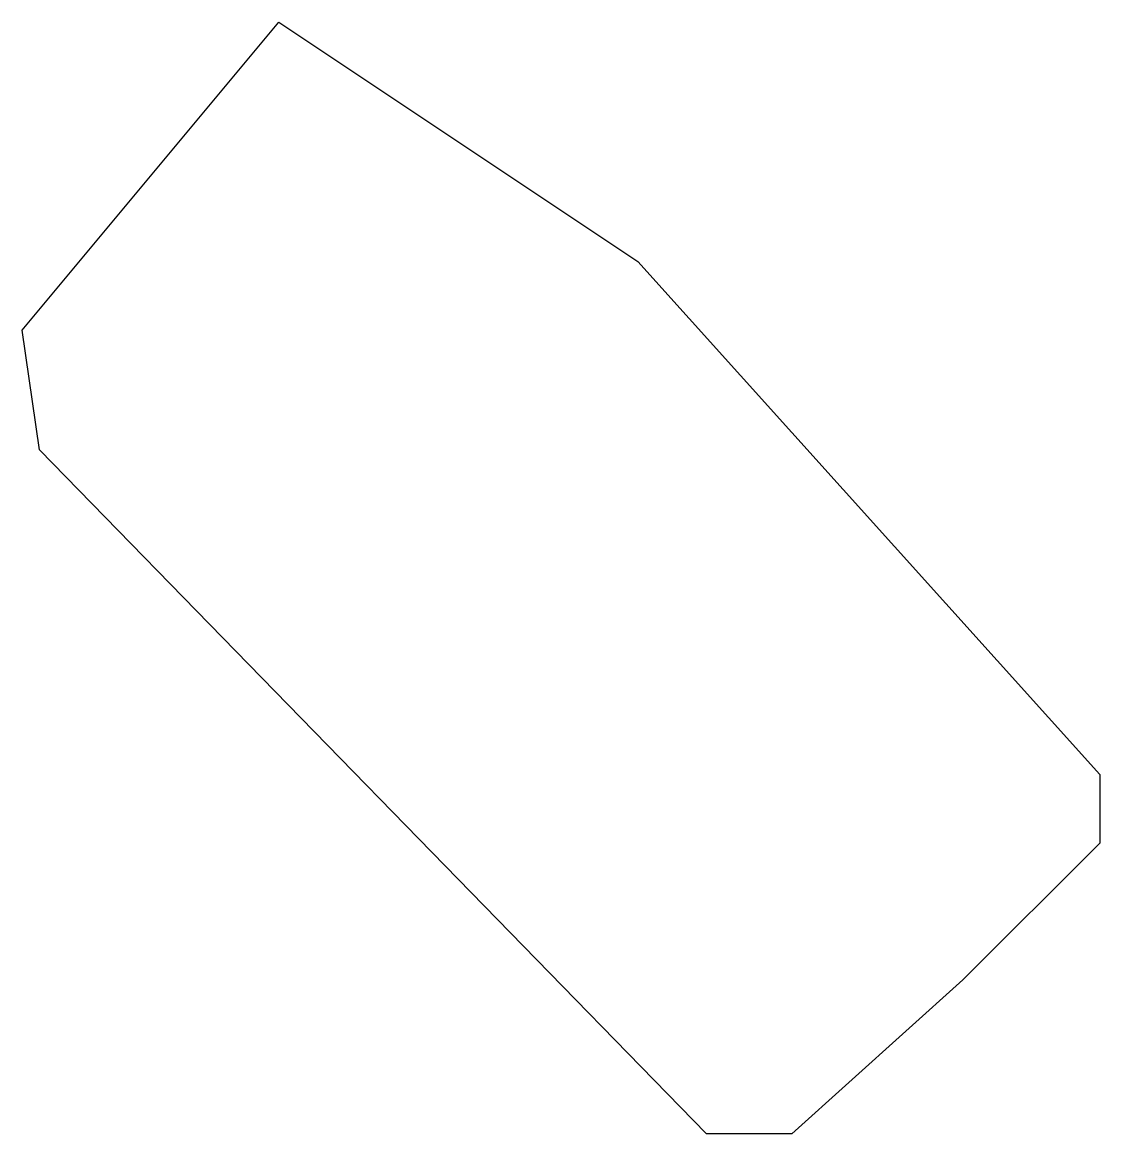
# Model space of a CAD drawing. Header units: metres. Extents: x 80.5 to 112, y 80.5 to 113.
import ezdxf

# ---------------------------------------------------------------- set-up
doc = ezdxf.new("R2010")
doc.units = ezdxf.units.M

msp = doc.modelspace()

# ---------------------------------------------------------------- linework, layer by layer
msp.add_lwpolyline([(100.5, 80.5), (81, 100.5), (80.5, 104), (88, 113), (98.5, 106), (112, 91), (112, 89), (108, 85), (103, 80.5), (100.5, 80.5)], close=True)

doc.saveas('drawing.dxf')
